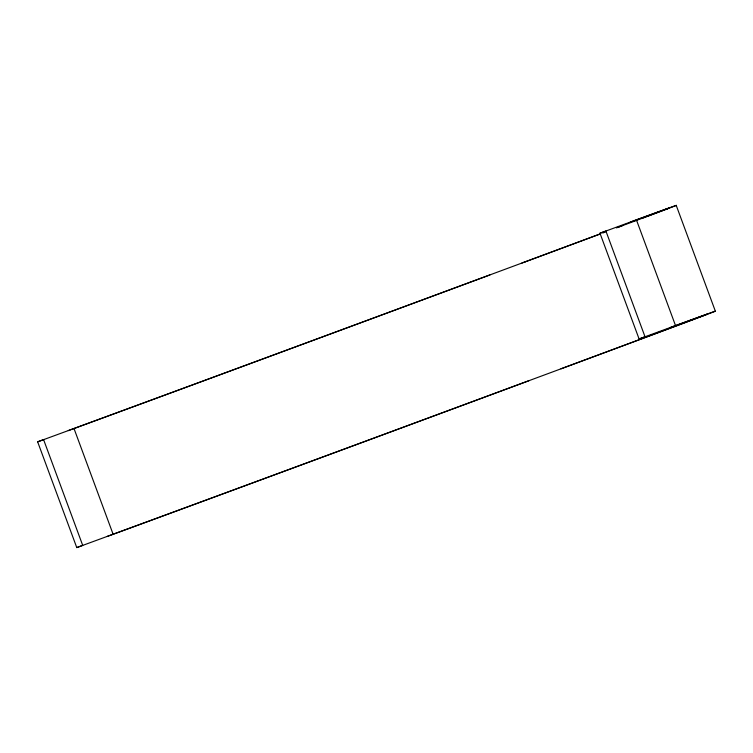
<?xml version="1.0" encoding="UTF-8"?>
<svg xmlns="http://www.w3.org/2000/svg" width="753" height="753" viewBox="0 0 753 753"><rect width="100%" height="100%" fill="white"/><g stroke="black" fill="none" stroke-linecap="round" stroke-linejoin="round"><path stroke-width="1.13" d="M37.65 441.832L43.589 439.63L82.708 545.379L76.768 547.582L37.65 441.832L73.992 428.495A338.276 0.593 -20.3 0 0 486.956 276.003L525.519 261.705M599.972 233.214L605.901 231.011L645.02 336.77L639.09 338.963L599.972 233.214L636.407 219.838A345.429 0.602 -20.3 0 1 653.331 214.125M639.09 338.963L675.526 325.588L636.407 219.838M76.768 547.582L113.11 534.244A338.276 0.593 -20.3 0 0 526.074 381.752L564.637 367.464A345.429 0.602 -20.3 0 0 675.545 325.588M676.232 205.418L715.35 311.168M73.992 428.495L113.11 534.244M652.38 214.483A345.429 0.602 -20.3 0 1 643.006 217.984M635.956 220.62A345.429 0.602 -20.3 0 1 628.802 223.293M622.242 225.74A345.429 0.602 -20.3 0 1 616.481 227.886M605.892 231.83A345.429 0.602 -20.3 0 1 602.692 233.025M600.527 233.835A345.429 0.602 -20.3 0 1 525.481 261.724M489.939 274.901A345.429 0.602 -20.3 0 1 68.278 430.612M669.492 327.828A338.276 0.593 -20.3 0 1 561.004 368.791M630.374 222.079A338.276 0.593 -20.3 0 1 659.393 211.8M658.546 212.12A338.276 0.593 -20.3 0 1 647.043 216.44M646.112 216.789A338.276 0.593 -20.3 0 1 635.833 220.638M628.096 223.528A338.276 0.593 -20.3 0 1 618.797 227.001M600.612 233.778A338.276 0.593 -20.3 0 1 521.885 263.042M528.926 380.707A345.429 0.602 -20.3 0 1 107.265 536.418"/></g></svg>
